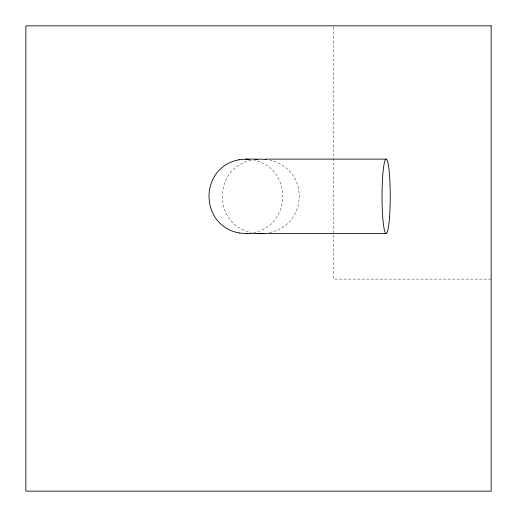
<?xml version="1.0" encoding="UTF-8"?>
<svg xmlns="http://www.w3.org/2000/svg" width="517" height="517" viewBox="0 0 517 517"><rect width="100%" height="100%" fill="white"/><g stroke="black" fill="none" stroke-linecap="round" stroke-linejoin="round"><path stroke-width="0.39" stroke-dasharray="2.58 1.94" d="M253.395 232.728C291.885 225.502 292.544 168.148 254.164 160.186M251.262 160.225C212.713 168.174 212.713 224.527 251.262 232.469M269.267 232.65C308.526 224.682 309.502 169.369 270.32 160.296M491.15 279.109L333.717 279.109L333.717 25.85"/><path stroke-width="0.78" d="M239.158 159.747C198.987 167.178 198.987 225.515 239.158 232.954M254.971 159.527L260.646 159.126L266.061 159.488M239.08 159.747L245.93 159.126M248.186 233.367L245.853 233.574L263.903 233.438M257.195 159.126L245.853 159.126L249.692 159.469M265.467 159.126L386.141 159.126M261.053 233.574L386.141 233.574M260.646 233.574L257.485 233.438M239.08 232.954L245.93 233.574M491.15 25.85L25.85 25.85L25.85 491.15L491.15 491.15L491.15 25.85M389.488 217.78A37.224 4.097 -90 0 0 386.509 159.275A37.224 4.097 -90 0 0 382.418 211.989A37.224 4.097 -90 0 0 389.488 217.78"/></g></svg>
